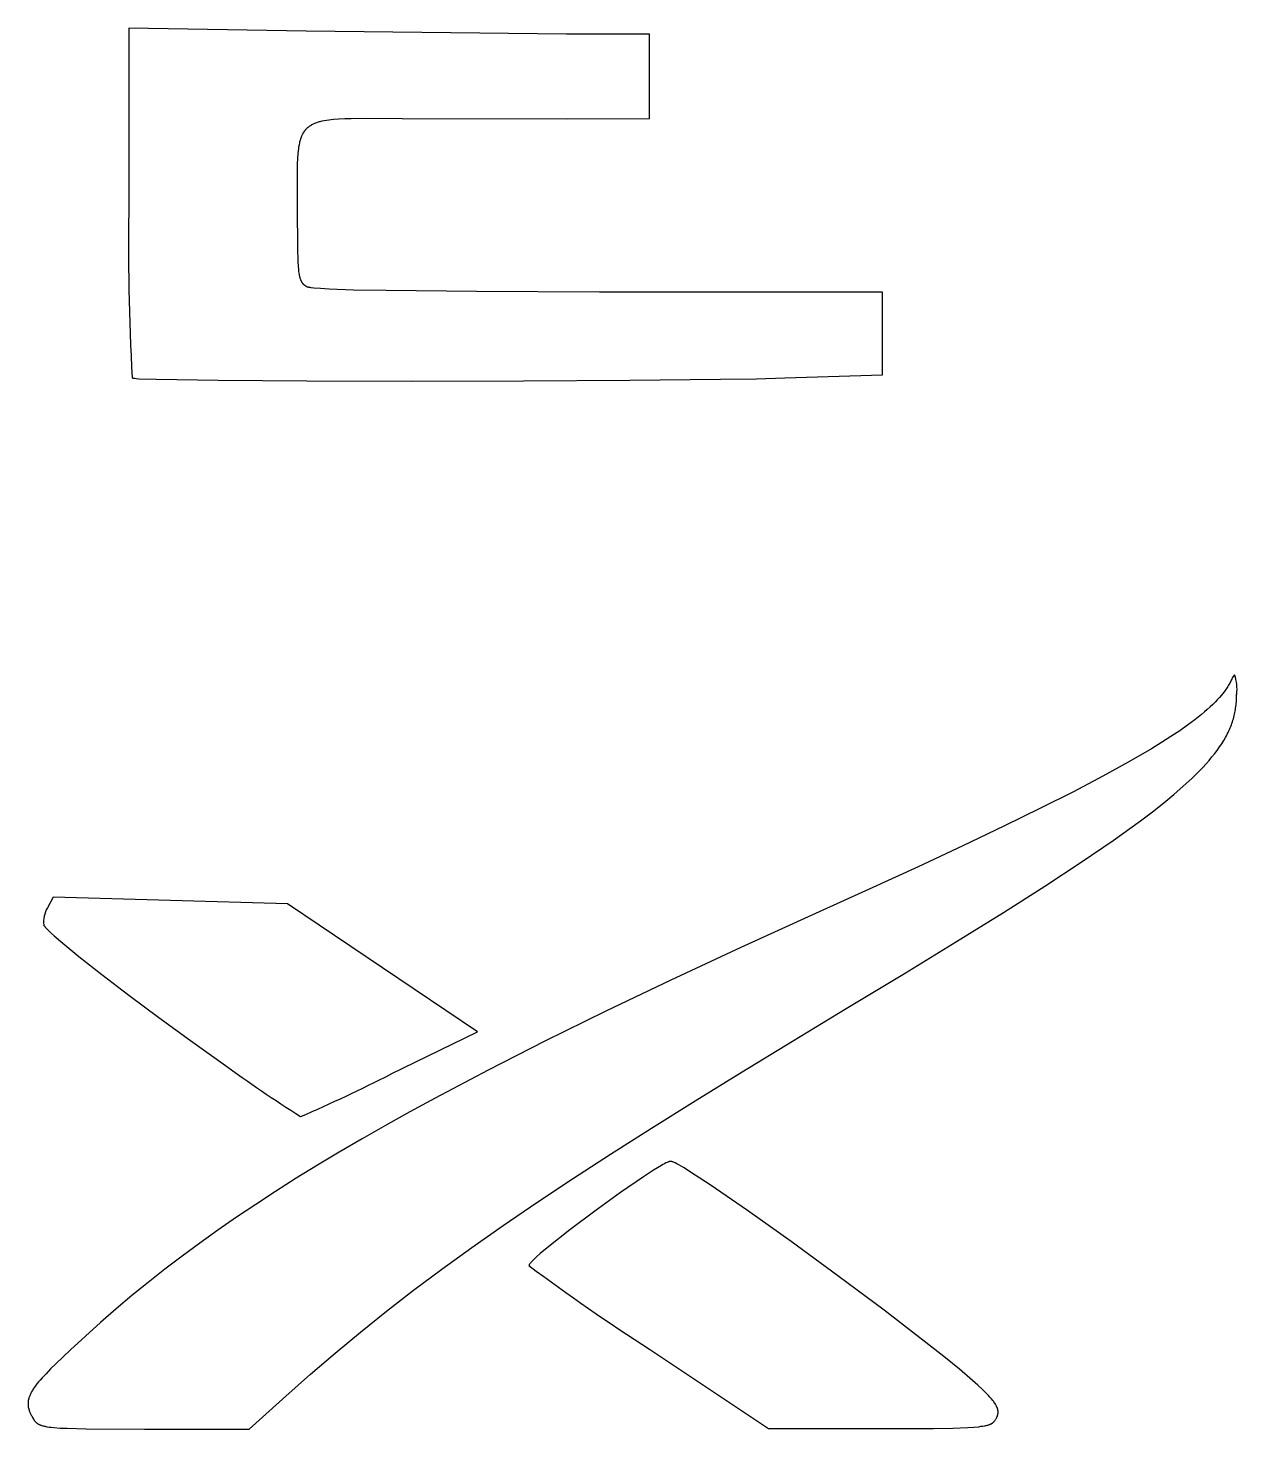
# Model space of a CAD drawing. Extents: x 5 to 103, y 266 to 1046.
# Drawn here: x 6.4 to 103.2, y 349.8 to 462 of the extents above; entities that cross this region are included whole.
import ezdxf

# ---------------------------------------------------------------- set-up
doc = ezdxf.new("R2010")
doc.units = 0
doc.header["$MEASUREMENT"] = 0
doc.layers.add('DEFAULT', color=7, linetype='CONTINUOUS')

msp = doc.modelspace()

# ---------------------------------------------------------------- linework, layer by layer
at = {"layer": 'DEFAULT', "color": 7}
for p, q in [((14.47, 461.96), (14.47, 448.09)), ((28.66, 461.71), (14.47, 461.96)), ((49.5, 461.46), (28.66, 461.71)), ((56.14, 461.47), (49.5, 461.46)), ((56.14, 454.72), (56.14, 461.47)), ((36.36, 454.72), (49.5, 454.7)), ((49.5, 454.7), (56.14, 454.72)), ((74.8, 440.83), (52.15, 440.83)), ((74.8, 434.21), (74.8, 440.83)), ((66.99, 433.95), (74.8, 434.21)), ((14.74, 433.95), (14.74, 433.95)), ((102.99, 410.19), (102.81, 409.94)), ((8.42, 392.4), (7.95, 391.52)), ((17.8, 392.13), (8.42, 392.4)), ((27.18, 391.86), (17.8, 392.13)), ((34.79, 386.73), (27.18, 391.86)), ((42.39, 381.61), (34.79, 386.73)), ((35.43, 378.21), (42.39, 381.61)), ((56.15, 356.2), (65.68, 349.86)), ((24.1, 349.81), (27.03, 352.45)), ((15.72, 349.81), (24.1, 349.81)), ((65.68, 349.86), (74.46, 349.84))]:
    msp.add_line(p, q, dxfattribs=at)
for points in [[(27.97, 447.58), (27.96, 450.08), (27.98, 451.07), (28, 451.51), (28.03, 451.92), (28.04, 452.11), (28.07, 452.29), (28.09, 452.46), (28.12, 452.62), (28.15, 452.78), (28.17, 452.85), (28.19, 452.93), (28.21, 453), (28.23, 453.07), (28.25, 453.14), (28.28, 453.2), (28.3, 453.26), (28.33, 453.33), (28.35, 453.39), (28.38, 453.45), (28.41, 453.5), (28.44, 453.56), (28.47, 453.61), (28.51, 453.66), (28.54, 453.72), (28.58, 453.76), (28.61, 453.81), (28.65, 453.86), (28.69, 453.9), (28.74, 453.94), (28.78, 453.99), (28.83, 454.03), (28.87, 454.06), (28.92, 454.1), (28.97, 454.14), (29.02, 454.17), (29.08, 454.21), (29.13, 454.24), (29.19, 454.27), (29.25, 454.3), (29.31, 454.33), (29.37, 454.35), (29.44, 454.38), (29.51, 454.4), (29.57, 454.43), (29.64, 454.45), (29.72, 454.47), (29.79, 454.49), (29.87, 454.51), (29.95, 454.53), (30.11, 454.56), (30.29, 454.59), (30.47, 454.62), (30.66, 454.64), (30.86, 454.66), (31.29, 454.7), (31.76, 454.72), (32.28, 454.73), (33.44, 454.74), (36.36, 454.72)], [(28.73, 441.24), (28.7, 441.26), (28.67, 441.28), (28.64, 441.3), (28.61, 441.32), (28.58, 441.34), (28.55, 441.36), (28.54, 441.37), (28.52, 441.38), (28.51, 441.39), (28.5, 441.4), (28.48, 441.41), (28.47, 441.42), (28.46, 441.43), (28.45, 441.45), (28.44, 441.46), (28.42, 441.47), (28.41, 441.49), (28.4, 441.5), (28.39, 441.51), (28.38, 441.53), (28.37, 441.54), (28.36, 441.56), (28.35, 441.57), (28.34, 441.59), (28.33, 441.61), (28.32, 441.62), (28.31, 441.64), (28.3, 441.66), (28.29, 441.68), (28.28, 441.7), (28.27, 441.72), (28.26, 441.74), (28.24, 441.78), (28.23, 441.83), (28.21, 441.87), (28.19, 441.92), (28.18, 441.98), (28.17, 442.03), (28.15, 442.09), (28.14, 442.15), (28.13, 442.22), (28.1, 442.35), (28.08, 442.51), (28.07, 442.68), (28.05, 442.86), (28.02, 443.28), (27.99, 444.34), (27.97, 447.58)], [(52.15, 440.83), (42.29, 440.86), (35.06, 440.94), (32.45, 440.99), (30.52, 441.06), (29.81, 441.1), (29.27, 441.15), (29.07, 441.17), (28.99, 441.18), (28.92, 441.19), (28.88, 441.2), (28.85, 441.21), (28.83, 441.21), (28.8, 441.22), (28.78, 441.22), (28.76, 441.23), (28.75, 441.24), (28.73, 441.24)], [(14.74, 433.95), (14.75, 433.95), (14.78, 433.94), (14.83, 433.93), (14.89, 433.92), (14.96, 433.92), (15.05, 433.91), (15.27, 433.89), (16.66, 433.84), (21.61, 433.76), (28.73, 433.71), (37.17, 433.7), (46.07, 433.71), (54.58, 433.76), (61.84, 433.84), (64.73, 433.89), (66.99, 433.95)], [(102.81, 409.94), (102.77, 409.85), (102.73, 409.77), (102.69, 409.69), (102.65, 409.6), (102.61, 409.52), (102.56, 409.43), (102.51, 409.35), (102.46, 409.26), (102.4, 409.17), (102.34, 409.09), (102.28, 409), (102.22, 408.91), (102.08, 408.73), (101.94, 408.55), (101.78, 408.37), (101.61, 408.18), (101.43, 407.99), (101.24, 407.8), (101.03, 407.61), (100.81, 407.41), (100.58, 407.21), (100.34, 407.01), (99.81, 406.59), (99.23, 406.16), (98.6, 405.71), (97.9, 405.25), (97.15, 404.77), (96.34, 404.27), (94.52, 403.21), (92.45, 402.07), (90.1, 400.83), (87.45, 399.5), (84.51, 398.06), (81.25, 396.5), (77.66, 394.82), (73.73, 393.02), (69.45, 391.07)], [(71.91, 383.47), (76.56, 386.28), (80.74, 388.83), (84.48, 391.15), (87.79, 393.26), (90.72, 395.18), (93.26, 396.92), (95.46, 398.5), (96.43, 399.23), (97.33, 399.94), (98.14, 400.61), (98.89, 401.26), (99.56, 401.88), (99.87, 402.18), (100.17, 402.47), (100.44, 402.76), (100.71, 403.05), (100.95, 403.33), (101.18, 403.61), (101.4, 403.88), (101.6, 404.14), (101.79, 404.41), (101.96, 404.67), (102.12, 404.93), (102.27, 405.18), (102.34, 405.31), (102.41, 405.44), (102.47, 405.56), (102.53, 405.69), (102.58, 405.81), (102.64, 405.93), (102.69, 406.06), (102.74, 406.18), (102.78, 406.3), (102.82, 406.43), (102.86, 406.55), (102.9, 406.67), (102.93, 406.79), (102.97, 406.92), (102.99, 407.04), (103.02, 407.16), (103.04, 407.28), (103.07, 407.4), (103.08, 407.52), (103.1, 407.65), (103.12, 407.77), (103.13, 407.89), (103.14, 408.01), (103.15, 408.13), (103.15, 408.38), (103.16, 408.63)], [(69.45, 391.07), (63.46, 388.35), (57.87, 385.75), (52.65, 383.25), (47.78, 380.86), (43.23, 378.54), (38.98, 376.3), (36.97, 375.2), (35.02, 374.12), (33.14, 373.04), (31.32, 371.98), (29.57, 370.93), (27.87, 369.88), (26.22, 368.83), (24.63, 367.79), (23.09, 366.76), (21.59, 365.72), (20.14, 364.68), (18.73, 363.64), (17.36, 362.6), (16.02, 361.54), (14.72, 360.49), (13.45, 359.42), (12.21, 358.34), (10.99, 357.25), (9.8, 356.15), (8.63, 355.03)], [(7.65, 390.16), (7.66, 390.14), (7.67, 390.12), (7.68, 390.1), (7.7, 390.08), (7.72, 390.06), (7.74, 390.03), (7.76, 390), (7.78, 389.98), (7.84, 389.91), (7.9, 389.85), (8.06, 389.69), (8.25, 389.51), (8.48, 389.3), (9.03, 388.83), (10.47, 387.64), (12.32, 386.19), (14.48, 384.54), (16.87, 382.76), (19.41, 380.91), (22.02, 379.04)], [(27.03, 352.45), (29, 354.19), (30.99, 355.89), (33.01, 357.57), (35.1, 359.25), (37.27, 360.92), (39.54, 362.62), (41.92, 364.34), (44.44, 366.11), (47.12, 367.94), (49.98, 369.84), (53.03, 371.82), (56.3, 373.9), (59.8, 376.09), (63.56, 378.41), (67.59, 380.87), (71.91, 383.47)], [(57.85, 371.25), (57.83, 371.24), (57.8, 371.24), (57.77, 371.23), (57.74, 371.22), (57.7, 371.21), (57.66, 371.2), (57.62, 371.18), (57.57, 371.16), (57.47, 371.11), (57.36, 371.05), (57.23, 370.98), (57.1, 370.91), (56.8, 370.73), (56.46, 370.52), (55.68, 370.01), (53.82, 368.74), (51.78, 367.26), (49.78, 365.76), (48.08, 364.42), (47.41, 363.86), (47.14, 363.61), (46.91, 363.4), (46.81, 363.3), (46.72, 363.22), (46.69, 363.18), (46.65, 363.14), (46.62, 363.1), (46.59, 363.07), (46.57, 363.04), (46.55, 363.01), (46.53, 362.98), (46.52, 362.96), (46.51, 362.94), (46.51, 362.92), (46.51, 362.9), (46.51, 362.89)], [(80.96, 354.59), (79.71, 355.61), (78.27, 356.75), (74.93, 359.32), (71.24, 362.07), (67.5, 364.81), (63.99, 367.3), (61.01, 369.35), (59.82, 370.14), (58.87, 370.74), (58.5, 370.95), (58.34, 371.04), (58.2, 371.11), (58.14, 371.14), (58.08, 371.17), (58.03, 371.19), (57.98, 371.21), (57.94, 371.23), (57.91, 371.24), (57.87, 371.24), (57.85, 371.25)], [(8.63, 355.03), (8.21, 354.62), (7.84, 354.24), (7.52, 353.9), (7.37, 353.73), (7.24, 353.58), (7.11, 353.42), (7, 353.28), (6.9, 353.13), (6.85, 353.07), (6.81, 353), (6.76, 352.93), (6.72, 352.86), (6.68, 352.8), (6.65, 352.73), (6.62, 352.67), (6.59, 352.61), (6.56, 352.55), (6.53, 352.48), (6.51, 352.42), (6.49, 352.36), (6.47, 352.3), (6.45, 352.24), (6.44, 352.19), (6.43, 352.16), (6.42, 352.13), (6.42, 352.1), (6.41, 352.07), (6.41, 352.04), (6.41, 352.01), (6.4, 351.98), (6.4, 351.96), (6.4, 351.93), (6.4, 351.9), (6.4, 351.87), (6.4, 351.84), (6.4, 351.81), (6.4, 351.79), (6.4, 351.76), (6.4, 351.73), (6.4, 351.7), (6.41, 351.67), (6.41, 351.64), (6.41, 351.62), (6.42, 351.56), (6.43, 351.5), (6.45, 351.44), (6.46, 351.39), (6.48, 351.33), (6.5, 351.27), (6.52, 351.21), (6.54, 351.16), (6.57, 351.1), (6.6, 351.04), (6.62, 350.98), (6.66, 350.92), (6.69, 350.86), (6.76, 350.73), (6.84, 350.6)], [(83.72, 350.39), (83.75, 350.44), (83.79, 350.48), (83.82, 350.52), (83.85, 350.57), (83.88, 350.61), (83.91, 350.65), (83.93, 350.69), (83.94, 350.72), (83.95, 350.74), (83.96, 350.76), (83.97, 350.78), (83.98, 350.8), (83.99, 350.82), (84, 350.84), (84.01, 350.86), (84.01, 350.89), (84.02, 350.91), (84.03, 350.93), (84.03, 350.95), (84.04, 350.97), (84.04, 350.99), (84.05, 351.01), (84.05, 351.04), (84.05, 351.06), (84.06, 351.08), (84.06, 351.1), (84.06, 351.12), (84.06, 351.15), (84.06, 351.17), (84.06, 351.19), (84.06, 351.21), (84.06, 351.24), (84.05, 351.26), (84.05, 351.28), (84.05, 351.31), (84.04, 351.33), (84.04, 351.35), (84.03, 351.38), (84.03, 351.4), (84.02, 351.42), (84.01, 351.45), (84, 351.47), (84, 351.5), (83.99, 351.52), (83.98, 351.55), (83.96, 351.57), (83.95, 351.6), (83.94, 351.62), (83.93, 351.65), (83.9, 351.7), (83.87, 351.76), (83.84, 351.81), (83.8, 351.87), (83.76, 351.92), (83.72, 351.98), (83.68, 352.04), (83.63, 352.1), (83.53, 352.23), (83.41, 352.36), (83.28, 352.5), (83.14, 352.65), (82.81, 352.97), (82.44, 353.31), (82, 353.7), (80.96, 354.59)], [(6.84, 350.6), (6.88, 350.54), (6.9, 350.5), (6.92, 350.47), (6.95, 350.44), (6.97, 350.41), (6.99, 350.4), (7, 350.38), (7.01, 350.37), (7.03, 350.36), (7.04, 350.34), (7.05, 350.33), (7.07, 350.32), (7.08, 350.3), (7.1, 350.29), (7.11, 350.28), (7.13, 350.27), (7.15, 350.25), (7.17, 350.24), (7.18, 350.23), (7.2, 350.22), (7.22, 350.21), (7.24, 350.2), (7.26, 350.19), (7.28, 350.18), (7.3, 350.17), (7.33, 350.16), (7.35, 350.15), (7.37, 350.14), (7.4, 350.13), (7.45, 350.11), (7.5, 350.09), (7.56, 350.07), (7.62, 350.06), (7.69, 350.04), (7.76, 350.03), (7.83, 350.01), (7.91, 350), (8.08, 349.97), (8.26, 349.95), (8.47, 349.93), (8.96, 349.89), (9.54, 349.87), (11.04, 349.83), (15.72, 349.81)], [(74.46, 349.84), (78.89, 349.85), (80.45, 349.88), (81.65, 349.93), (82.12, 349.96), (82.52, 350), (82.69, 350.03), (82.85, 350.05), (82.99, 350.08), (83.06, 350.09), (83.12, 350.1), (83.18, 350.12), (83.23, 350.13), (83.29, 350.15), (83.34, 350.16), (83.38, 350.18), (83.42, 350.2), (83.44, 350.21), (83.46, 350.21), (83.48, 350.22), (83.5, 350.23), (83.52, 350.24), (83.54, 350.25), (83.55, 350.26), (83.57, 350.27), (83.59, 350.28), (83.6, 350.29), (83.61, 350.3), (83.63, 350.31), (83.64, 350.32), (83.65, 350.33), (83.67, 350.34), (83.68, 350.35), (83.69, 350.36), (83.7, 350.37), (83.71, 350.38), (83.72, 350.39)]]:
    msp.add_lwpolyline(points, dxfattribs=at)
for centre, radius, start, end in [((210.86, 444.69), 196.42, 179.0092, 183.135), ((99.93, 409.06), 3.26, 352.2498, 20.1404), ((9.76, 390.42), 2.12, 148.6985, 187.0389), ((87.24, 468.37), 110.6, 233.8668, 237.7511), ((-28.77, 505.67), 142.72, 293.5382, 296.736), ((145.03, 494.72), 164.58, 233.2264, 237.3123)]:
    msp.add_arc(centre, radius, start, end, dxfattribs=at)

doc.saveas('drawing.dxf')
